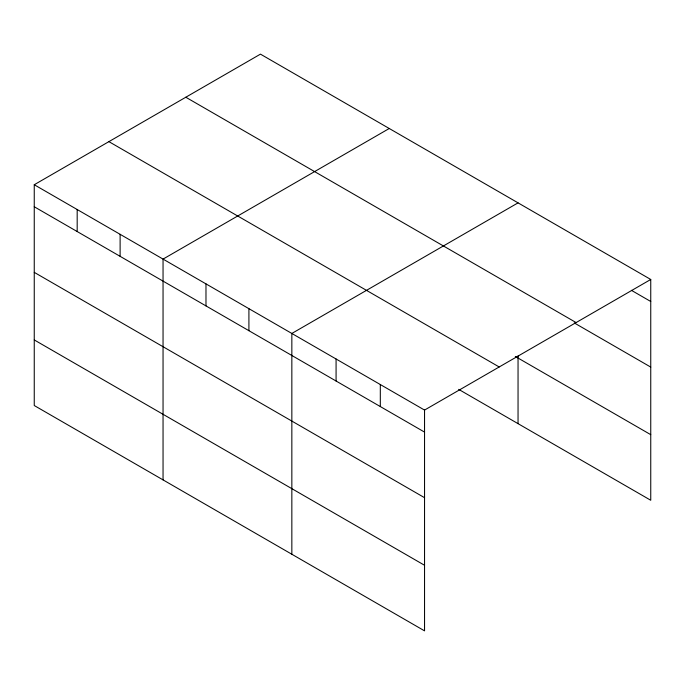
<?xml version="1.0" encoding="UTF-8"?>
<svg xmlns="http://www.w3.org/2000/svg" width="685" height="685" viewBox="0 0 685 685"><rect width="100%" height="100%" fill="white"/><g stroke="black" fill="none" stroke-linecap="round" stroke-linejoin="round"><path stroke-width="1.03" d="M34.25 184.736L424.546 410.075L424.546 630.859L34.25 405.529L34.25 184.736L260.454 54.141L650.75 279.471L650.75 500.264L458.676 389.371M389.251 128.497L163.047 259.101L163.047 479.885M518.048 202.863L291.844 333.458L291.844 554.251M424.546 410.075L650.75 279.471M631.399 290.32L650.75 301.494M185.806 97.236L576.102 322.567M574.261 322.926L650.75 367.091M515.308 356.474L650.75 434.667M108.898 141.641L499.194 366.972M34.25 206.759L424.546 432.098M34.25 272.356L424.546 497.687M34.25 339.931L424.546 565.271M518.048 355.943L518.048 423.647M380.312 384.533L380.312 406.556M336.078 358.991L336.078 381.014M248.912 308.67L248.912 330.692M205.98 283.881L205.98 305.904M120.115 234.313L120.115 256.336M77.182 209.524L77.182 231.547"/></g></svg>
